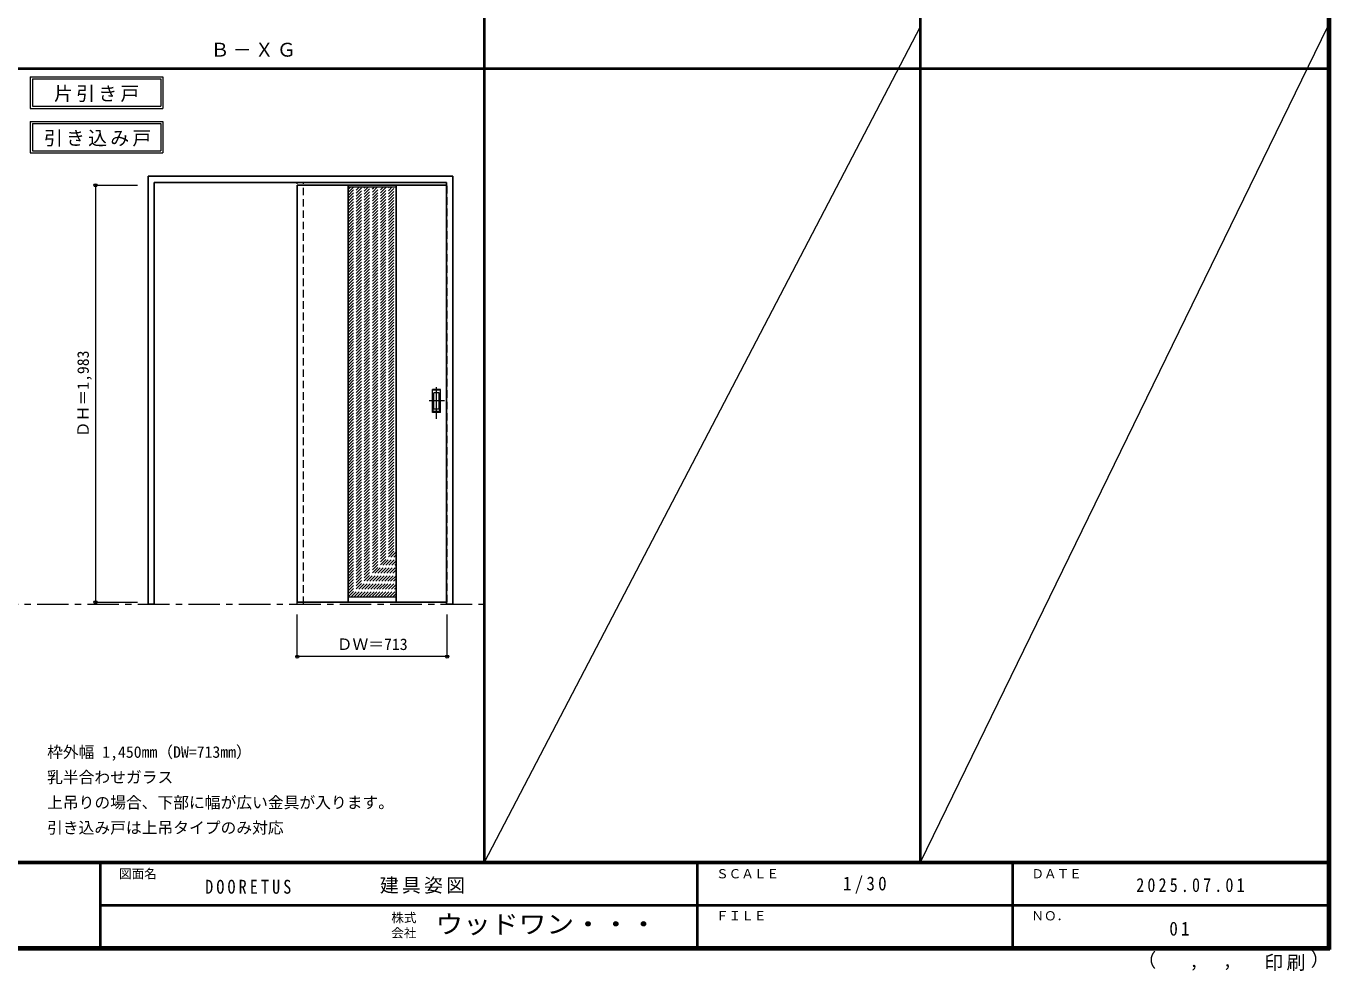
# Model space of a CAD drawing. Units: millimetres, scale not verified. Extents: x -6000 to 5700, y -4307 to 4260.
# Drawn here: x -502 to 5700, y -4307 to 186 of the extents above; entities that cross this region are included whole.
import ezdxf
from ezdxf.enums import TextEntityAlignment as Align

# ---------------------------------------------------------------- set-up
doc = ezdxf.new("R2010")
doc.units = ezdxf.units.MM
doc.header["$LTSCALE"] = 30
doc.header["$PDMODE"] = 32
doc.header["$PDSIZE"] = 15
doc.linetypes.add('CHAIN1', pattern=[8, 5, -1, 1, -1])
doc.linetypes.add('DASHED1', pattern=[1.8, 1.2, -0.6])
for name, color, linetype, lineweight in [('0-1_通り芯', 7, 'CHAIN1', 18), ('0-2_扉', 4, 'DASHED1', 9), ('0-3_仕上げ', 3, 'Continuous', 25), ('0-4_枠', 3, 'Continuous', 25), ('0-6_引手', 7, 'Continuous', 18), ('0-A_文字', 7, 'Continuous', 18), ('0-B_寸法', 7, 'Continuous', 9), ('0-C_ハッチ', 4, 'DASHED1', 9), ('F-1_枠', 6, 'Continuous', 40), ('F-A_文字', 7, 'Continuous', 18)]:
    doc.layers.add(name, color=color, linetype=linetype, lineweight=lineweight)
doc.styles.add('ＭＳ ゴシック', font='')
doc.styles.get('ＭＳ ゴシック').set_extended_font_data('MS Gothic')

msp = doc.modelspace()

# ---------------------------------------------------------------- linework, layer by layer
at = {"layer": '0-1_通り芯'}
msp.add_line((-5490, -2562.5), (1678, -2562.5), dxfattribs=at)
at = {"layer": '0-2_扉', "color": 3, "linetype": 'Continuous', "lineweight": 25}
for p, q in [((1498, -571), (788, -571)), ((788, -571), (788, -2554)), ((1498, -2554), (788, -2554))]:
    msp.add_line(p, q, dxfattribs=at)
at = {"layer": '0-2_扉'}
for p, q in [((788, -571), (788, -575)), ((1498, -571), (1501, -571))]:
    msp.add_line(p, q, dxfattribs=at)
msp.add_lwpolyline([(1498, -2554), (1501, -2554), (1501, -571)], dxfattribs=at)
at = {"layer": '0-3_仕上げ'}
for p, q in [((1030.5, -571), (1030.5, -2554)), ((1258.5, -571), (1258.5, -2554))]:
    msp.add_line(p, q, dxfattribs=at)
at = {"layer": '0-3_仕上げ', "color": 7, "lineweight": 18}
for p, q in [((1030.5, -579), (1258.5, -579)), ((1258.5, -2530), (1030.5, -2530))]:
    msp.add_line(p, q, dxfattribs=at)
at = {"layer": '0-4_枠'}
for p, q in [((78, -2562.5), (78, -527.5)), ((78, -527.5), (1528, -527.5)), ((108, -557.5), (1498, -557.5)), ((1498, -2562.5), (1498, -557.5)), ((1528, -2562.5), (1528, -527.5)), ((1498, -2562.5), (1528, -2562.5))]:
    msp.add_line(p, q, dxfattribs=at)
at = {"layer": '0-4_枠', "color": 4, "linetype": 'DASHED1', "lineweight": 9}
for p, q in [((788, -2562.5), (788, -557.5)), ((818, -2562.5), (818, -557.5)), ((788, -2562.5), (818, -2562.5))]:
    msp.add_line(p, q, dxfattribs=at)
at = {"layer": '0-4_枠'}
msp.add_lwpolyline([(78, -2562.5), (108, -2562.5), (108, -557.5)], dxfattribs=at)
at = {"layer": '0-6_引手'}
for p, q in [((1469, -1541.5), (1431, -1541.5)), ((1431, -1651.5), (1431, -1541.5)), ((1469, -1651.5), (1469, -1541.5)), ((1462.5, -1557.5), (1437.5, -1557.5)), ((1437.5, -1635.5), (1437.5, -1557.5)), ((1462.5, -1635.5), (1462.5, -1557.5)), ((1469, -1651.5), (1431, -1651.5)), ((1462.5, -1635.5), (1437.5, -1635.5))]:
    msp.add_line(p, q, dxfattribs=at)
at = {"layer": '0-6_引手', "linetype": 'DASHED1'}
for p, q in [((1434, -1647.5), (1434, -1545.5)), ((1466, -1647.5), (1434, -1647.5))]:
    msp.add_line(p, q, dxfattribs=at)
at = {"layer": '0-6_引手', "linetype": 'CHAIN1'}
for p, q in [((1450, -1681.73), (1450, -1510.88)), ((1488.07, -1596.5), (1415.56, -1596.5))]:
    msp.add_line(p, q, dxfattribs=at)
at = {"layer": '0-6_引手', "linetype": 'DASHED1'}
msp.add_lwpolyline([(1466, -1647.5), (1466, -1545.5), (1434, -1545.5)], dxfattribs=at)
at = {"layer": '0-A_文字'}
for p, q in [((-482, -55.5), (-482, -205.5)), ((-472, -65.5), (-472, -195.5)), ((-472, -65.5), (139.03, -65.5)), ((139.03, -65.5), (139.03, -195.5)), ((-482, -205.5), (149.03, -205.5)), ((-472, -195.5), (139.03, -195.5)), ((-482, -266.97), (-482, -416.97)), ((-472, -276.97), (-472, -406.97)), ((-472, -276.97), (139.03, -276.97)), ((139.03, -276.97), (139.03, -406.97)), ((-482, -416.97), (149.03, -416.97)), ((-472, -406.97), (139.03, -406.97))]:
    msp.add_line(p, q, dxfattribs=at)
for points in [[(-482, -55.5), (149.03, -55.5), (149.03, -205.5)], [(-482, -266.97), (149.03, -266.97), (149.03, -416.97)]]:
    msp.add_lwpolyline(points, dxfattribs=at)
at = {"layer": '0-B_寸法', "color": 4}
for p, q in [((-172, -571), (-172, -2554)), ((-172, -571), (28, -571)), ((-172, -2554), (28, -2554)), ((1501, -2812.5), (1501, -2612.5))]:
    msp.add_line(p, q, dxfattribs=at)
msp.add_lwpolyline([(1501, -2812.5), (788, -2812.5), (788, -2612.5)], dxfattribs=at)
at = {"layer": '0-B_寸法'}
for p in [(-172, -571), (-172, -2554), (788, -2812.5), (1501, -2812.5)]:
    msp.add_point(p, dxfattribs=at)
at = {"layer": '0-C_ハッチ'}
for p, q in [((1030.5, -802.72), (1254.22, -579)), ((1030.5, -788.57), (1240.07, -579)), ((1030.5, -774.43), (1225.93, -579)), ((1030.5, -760.29), (1211.79, -579)), ((1030.5, -746.15), (1197.65, -579)), ((1030.5, -732), (1183.5, -579)), ((1030.5, -717.86), (1169.36, -579)), ((1030.5, -703.72), (1155.22, -579)), ((1030.5, -689.58), (1141.08, -579)), ((1030.5, -675.44), (1126.94, -579)), ((1030.5, -661.29), (1112.79, -579)), ((1030.5, -647.15), (1098.65, -579)), ((1030.5, -633.01), (1084.51, -579)), ((1030.5, -618.87), (1070.37, -579)), ((1030.5, -604.73), (1056.23, -579)), ((1030.5, -590.58), (1042.08, -579)), ((1030.5, -816.86), (1258.5, -588.86)), ((1030.5, -831), (1258.5, -603)), ((1030.5, -845.14), (1258.5, -617.14)), ((1030.5, -859.28), (1258.5, -631.28)), ((1030.5, -873.43), (1258.5, -645.43)), ((1030.5, -887.57), (1258.5, -659.57)), ((1030.5, -901.71), (1258.5, -673.71)), ((1030.5, -915.85), (1258.5, -687.85)), ((1030.5, -929.99), (1258.5, -701.99)), ((1030.5, -944.14), (1258.5, -716.14)), ((1030.5, -958.28), (1258.5, -730.28)), ((1030.5, -972.42), (1258.5, -744.42)), ((1030.5, -986.56), (1258.5, -758.56)), ((1030.5, -1000.7), (1258.5, -772.7)), ((1030.5, -1014.85), (1258.5, -786.85)), ((1030.5, -1028.99), (1258.5, -800.99)), ((1030.5, -1043.13), (1258.5, -815.13)), ((1030.5, -1057.27), (1258.5, -829.27)), ((1030.5, -1071.42), (1258.5, -843.42)), ((1030.5, -1085.56), (1258.5, -857.56)), ((1030.5, -1099.7), (1258.5, -871.7)), ((1030.5, -1113.84), (1258.5, -885.84)), ((1030.5, -1127.98), (1258.5, -899.98)), ((1030.5, -1142.13), (1258.5, -914.13)), ((1030.5, -1156.27), (1258.5, -928.27)), ((1030.5, -1170.41), (1258.5, -942.41)), ((1030.5, -1184.55), (1258.5, -956.55)), ((1030.5, -1198.69), (1258.5, -970.69)), ((1030.5, -1212.84), (1258.5, -984.84)), ((1030.5, -1226.98), (1258.5, -998.98)), ((1030.5, -1241.12), (1258.5, -1013.12)), ((1030.5, -1255.26), (1258.5, -1027.26)), ((1030.5, -1269.41), (1258.5, -1041.41)), ((1030.5, -1283.55), (1258.5, -1055.55)), ((1030.5, -1297.69), (1258.5, -1069.69)), ((1030.5, -1311.83), (1258.5, -1083.83)), ((1030.5, -1325.97), (1258.5, -1097.97)), ((1030.5, -1340.12), (1258.5, -1112.12)), ((1030.5, -1354.26), (1258.5, -1126.26)), ((1030.5, -1368.4), (1258.5, -1140.4)), ((1030.5, -1382.54), (1258.5, -1154.54)), ((1030.5, -1396.68), (1258.5, -1168.68)), ((1030.5, -1410.83), (1258.5, -1182.83)), ((1030.5, -1424.97), (1258.5, -1196.97)), ((1030.5, -1439.11), (1258.5, -1211.11)), ((1030.5, -1453.25), (1258.5, -1225.25)), ((1030.5, -1467.4), (1258.5, -1239.4)), ((1030.5, -1481.54), (1258.5, -1253.54)), ((1030.5, -1495.68), (1258.5, -1267.68)), ((1030.5, -1509.82), (1258.5, -1281.82)), ((1030.5, -1523.96), (1258.5, -1295.96)), ((1030.5, -1538.11), (1258.5, -1310.11)), ((1030.5, -1552.25), (1258.5, -1324.25)), ((1030.5, -1566.39), (1258.5, -1338.39)), ((1030.5, -1580.53), (1258.5, -1352.53)), ((1030.5, -1594.67), (1258.5, -1366.67)), ((1030.5, -1608.82), (1258.5, -1380.82)), ((1030.5, -1622.96), (1258.5, -1394.96)), ((1030.5, -1637.1), (1258.5, -1409.1)), ((1030.5, -1651.24), (1258.5, -1423.24)), ((1030.5, -1665.39), (1258.5, -1437.39)), ((1030.5, -1679.53), (1258.5, -1451.53)), ((1030.5, -1693.67), (1258.5, -1465.67)), ((1030.5, -1707.81), (1258.5, -1479.81)), ((1030.5, -1721.95), (1258.5, -1493.95)), ((1030.5, -1736.1), (1258.5, -1508.1)), ((1030.5, -1750.24), (1258.5, -1522.24)), ((1030.5, -1764.38), (1258.5, -1536.38)), ((1030.5, -1778.52), (1258.5, -1550.52)), ((1030.5, -1792.66), (1258.5, -1564.66)), ((1030.5, -1806.81), (1258.5, -1578.81)), ((1030.5, -1820.95), (1258.5, -1592.95)), ((1030.5, -1835.09), (1258.5, -1607.09)), ((1030.5, -1849.23), (1258.5, -1621.23)), ((1030.5, -1863.38), (1258.5, -1635.38)), ((1030.5, -1877.52), (1258.5, -1649.52)), ((1030.5, -1891.66), (1258.5, -1663.66)), ((1030.5, -1905.8), (1258.5, -1677.8)), ((1030.5, -1919.94), (1258.5, -1691.94)), ((1030.5, -1934.09), (1258.5, -1706.09)), ((1030.5, -1948.23), (1258.5, -1720.23)), ((1030.5, -1962.37), (1258.5, -1734.37)), ((1030.5, -1976.51), (1258.5, -1748.51)), ((1030.5, -1990.65), (1258.5, -1762.65)), ((1030.5, -2004.8), (1258.5, -1776.8)), ((1030.5, -2018.94), (1258.5, -1790.94)), ((1030.5, -2033.08), (1258.5, -1805.08)), ((1030.5, -2047.22), (1258.5, -1819.22)), ((1030.5, -2061.37), (1258.5, -1833.37)), ((1030.5, -2075.51), (1258.5, -1847.51)), ((1030.5, -2089.65), (1258.5, -1861.65)), ((1030.5, -2103.79), (1258.5, -1875.79)), ((1030.5, -2117.93), (1258.5, -1889.93)), ((1030.5, -2132.08), (1258.5, -1904.08)), ((1030.5, -2146.22), (1258.5, -1918.22)), ((1030.5, -2160.36), (1258.5, -1932.36)), ((1030.5, -2174.5), (1258.5, -1946.5)), ((1030.5, -2188.64), (1258.5, -1960.64)), ((1030.5, -2202.79), (1258.5, -1974.79)), ((1030.5, -2216.93), (1258.5, -1988.93)), ((1030.5, -2231.07), (1258.5, -2003.07)), ((1030.5, -2245.21), (1258.5, -2017.21)), ((1030.5, -2259.36), (1258.5, -2031.36)), ((1030.5, -2273.5), (1258.5, -2045.5)), ((1030.5, -2287.64), (1258.5, -2059.64)), ((1030.5, -2301.78), (1258.5, -2073.78)), ((1030.5, -2315.92), (1258.5, -2087.92)), ((1030.5, -2330.07), (1258.5, -2102.07)), ((1030.5, -2344.21), (1258.5, -2116.21)), ((1030.5, -2358.35), (1258.5, -2130.35)), ((1030.5, -2372.49), (1258.5, -2144.49)), ((1030.5, -2386.63), (1258.5, -2158.63)), ((1030.5, -2400.78), (1258.5, -2172.78)), ((1030.5, -2414.92), (1258.5, -2186.92)), ((1030.5, -2429.06), (1258.5, -2201.06)), ((1030.5, -2443.2), (1258.5, -2215.2)), ((1030.5, -2457.34), (1258.5, -2229.34)), ((1030.5, -2471.49), (1258.5, -2243.49)), ((1030.5, -2485.63), (1258.5, -2257.63)), ((1030.5, -2499.77), (1258.5, -2271.77)), ((1030.5, -2513.91), (1258.5, -2285.91)), ((1030.5, -2528.06), (1258.5, -2300.06)), ((1042.7, -2530), (1258.5, -2314.2)), ((1056.84, -2530), (1258.5, -2328.34)), ((1070.98, -2530), (1258.5, -2342.48)), ((1085.12, -2530), (1258.5, -2356.62)), ((1099.27, -2530), (1258.5, -2370.77)), ((1113.41, -2530), (1258.5, -2384.91)), ((1127.55, -2530), (1258.5, -2399.05)), ((1141.69, -2530), (1258.5, -2413.19)), ((1155.84, -2530), (1258.5, -2427.33)), ((1169.98, -2530), (1258.5, -2441.48)), ((1184.12, -2530), (1258.5, -2455.62)), ((1198.26, -2530), (1258.5, -2469.76)), ((1212.4, -2530), (1258.5, -2483.9)), ((1226.55, -2530), (1258.5, -2498.05)), ((1240.69, -2530), (1258.5, -2512.19)), ((1254.83, -2530), (1258.5, -2526.33))]:
    msp.add_line(p, q, dxfattribs=at)
at = {"layer": 'F-1_枠'}
for p, q in [((1678, -3790), (1678, 4175)), ((3752, -3790), (3752, 4175)), ((5690, 4175), (5690, -4205)), ((5695, 4175), (5695, -4205)), ((5700, 4175), (5700, -4205)), ((-6000, -15.5), (5700, -15.5)), ((5700, -3790), (-6000, -3790)), ((5700, -3795), (-6000, -3795)), ((-150, -3795), (-150, -4195)), ((2690, -3795), (2690, -4195)), ((4190, -3795), (4190, -4195)), ((-150, -3995), (5690, -3995.01)), ((5700, -4195), (-6000, -4195)), ((5700, -4200), (-6000, -4200)), ((5700, -4205), (-6000, -4205))]:
    msp.add_line(p, q, dxfattribs=at)
at = {"layer": 'F-A_文字'}
for p, q in [((1678, -3790), (3752, 184.5)), ((3752, -3790), (5690, 184.5))]:
    msp.add_line(p, q, dxfattribs=at)

# ---------------------------------------------------------------- texts
at = {"layer": '0-A_文字', "style": 'ＭＳ ゴシック'}
for s, p in [('枠外幅 1,450mm（DW=713mm）', (-402, -3310)), ('乳半合わせガラス', (-402, -3430)), ('上吊りの場合、下部に幅が広い金具が入ります。', (-402, -3550)), ('引き込み戸は上吊タイプのみ対応', (-402, -3670))]:
    msp.add_text(s, height=54.99, dxfattribs=at).set_placement(p, align=Align.BOTTOM_LEFT)
at = {"layer": '0-A_文字', "char_height": 65.98, "attachment_point": 7, "style": 'ＭＳ ゴシック'}
for s, insert in [('\\T1.17;Ｂ－ＸＧ', (375.5, 39.5)), ('\\T1.17;片引き戸', (-368.98, -175.5)), ('\\T1.17;引き込み戸', (-417.34, -386.97))]:
    msp.add_mtext(s, dxfattribs=dict(at, insert=insert))
at = {"layer": '0-B_寸法', "style": 'ＭＳ ゴシック'}
msp.add_text('ＤＨ＝1,983', height=54.99, rotation=90, dxfattribs=at).set_placement((-187, -1768.75), align=Align.BOTTOM_LEFT)
msp.add_text('ＤＷ＝713', height=54.99, dxfattribs=at).set_placement((975.75, -2797.5), align=Align.BOTTOM_LEFT)
at = {"layer": 'F-A_文字', "style": 'ＭＳ ゴシック'}
for s, height, p in [('図面名', 43.99, (-60, -3880)), ('ＳＣＡＬＥ', 43.99, (2780, -3880)), ('ＤＡＴＥ', 43.99, (4280, -3880)), ('株式', 43.99, (1235, -4089)), ('ＦＩＬＥ', 43.99, (2780, -4080)), ('ＮＯ．', 43.99, (4280, -4080)), ('会社', 43.99, (1235, -4161)), ('（', 65.98, (4784.03, -4308.31)), ('）', 65.98, (5608.4, -4304.13)), (',', 65.98, (5031.28, -4308.31)), (',', 65.98, (5190.2, -4305.53))]:
    msp.add_text(s, height=height, dxfattribs=at).set_placement(p, align=Align.BOTTOM_LEFT)
at = {"layer": 'F-A_文字', "style": 'ＭＳ ゴシック', "width": 1.1}
msp.add_text('ウッドワン・・・', height=87.98, dxfattribs=at).set_placement((1445, -4155), align=Align.BOTTOM_LEFT)
at = {"layer": 'F-A_文字', "char_height": 65.98, "attachment_point": 7, "style": 'ＭＳ ゴシック'}
for s, insert in [('\\T1.39;\\W0.85;DOORETUS', (350, -3940.79)), ('\\T1.17;建具姿図', (1180.42, -3940)), ('\\T1.38;\\W0.9;1/30', (3383.75, -3940)), ('\\T1.39;\\W0.85;2025.07.01', (4778.75, -3932.5)), ('\\T1.36;\\W0.9;01', (4936.25, -4140)), ('\\T1.17;印刷', (5388.15, -4306.92))]:
    msp.add_mtext(s, dxfattribs=dict(at, insert=insert))

doc.saveas('drawing.dxf')
